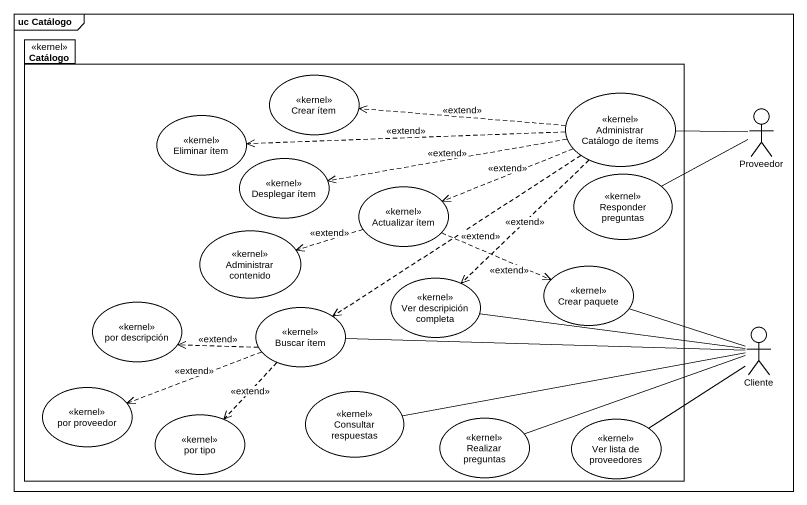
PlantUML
@startuml
mainframe uc Catálogo
package Catálogo <<kernel>> {
  usecase "Crear ítem" as Crear_ítem <<kernel>>
  usecase "Eliminar ítem" as Eliminar_ítem <<kernel>>
  usecase "Administrar Catálogo de ítems" as Administrar_Catálogo_de <<kernel>>
  usecase "Desplegar ítem" as Desplegar_ítem <<kernel>>
  usecase "Actualizar ítem" as Actualizar_ítem <<kernel>>
  usecase "Responder preguntas" as Responder_preguntas <<kernel>>
  usecase "Administrar contenido" as Administrar_contenido <<kernel>>
  usecase "Ver descripición completa" as Ver_descripición_completa <<kernel>>
  usecase "Crear paquete" as Crear_paquete <<kernel>>
  usecase "por descripción" as por_descripción <<kernel>>
  usecase "Buscar ítem" as Buscar_ítem <<kernel>>
  usecase "por proveedor" as por_proveedor <<kernel>>
  usecase "Consultar respuestas" as Consultar_respuestas <<kernel>>
  usecase "por tipo" as por_tipo <<kernel>>
  usecase "Realizar preguntas" as Realizar_preguntas <<kernel>>
  usecase "Ver lista de proveedores" as Ver_lista_de_proveedores <<kernel>>
}
actor Proveedor
actor Cliente
Administrar_Catálogo_de .left.> Crear_ítem : <<extend>>
Administrar_Catálogo_de .left.> Eliminar_ítem : <<extend>>
Administrar_Catálogo_de .left.> Desplegar_ítem : <<extend>>
Administrar_Catálogo_de .left.> Actualizar_ítem : <<extend>>
Administrar_Catálogo_de ..> Ver_descripición_completa : <<extend>>
Administrar_Catálogo_de ..> Buscar_ítem : <<extend>>
Proveedor -left- Administrar_Catálogo_de
Proveedor -left- Responder_preguntas
Actualizar_ítem .left.> Administrar_contenido : <<extend>>
Actualizar_ítem .right.> Crear_paquete : <<extend>>
Buscar_ítem .left.> por_descripción : <<extend>>
Buscar_ítem .left.> por_proveedor : <<extend>>
Buscar_ítem ..> por_tipo : <<extend>>
Cliente -left- Ver_descripición_completa
Cliente -left- Crear_paquete
Cliente -left- Buscar_ítem
Cliente -left- Consultar_respuestas
Cliente -left- Realizar_preguntas
Cliente -left- Ver_lista_de_proveedores
@enduml
